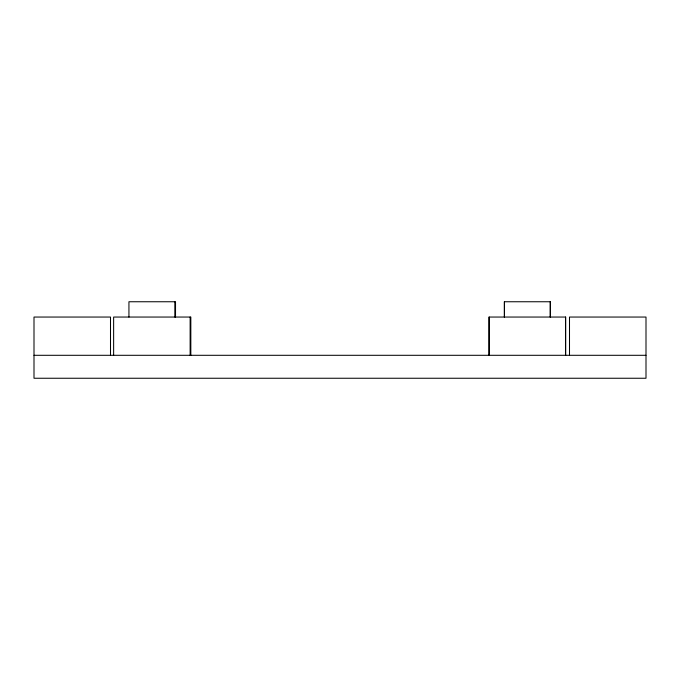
<?xml version="1.0" encoding="UTF-8"?>
<svg xmlns="http://www.w3.org/2000/svg" width="680" height="680" viewBox="0 0 680 680"><rect width="100%" height="100%" fill="white"/><g stroke="black" fill="none" stroke-linecap="round" stroke-linejoin="round"><path stroke-width="1.02" d="M34 355.3L646 355.3M569.5 355.3L569.5 317.05L646 317.05L646 378.25L34 378.25L34 317.05L110.5 317.05L110.5 355.3M565.675 355.3L565.675 317.05L489.031 317.05L489.031 355.3M565.531 317.05L565.531 355.3M550.375 317.05L550.375 301.75L504.331 301.75L504.331 317.05M550.231 301.75L550.231 317.05M504.475 301.75L504.475 317.05M489.175 317.05L489.175 355.3M190.825 355.3L190.825 317.05L113.636 317.05L113.636 355.3M190.136 317.05L190.136 355.3M175.525 317.05L175.525 301.75L128.936 301.75L128.936 317.05M174.837 301.75L174.837 317.05"/></g></svg>
